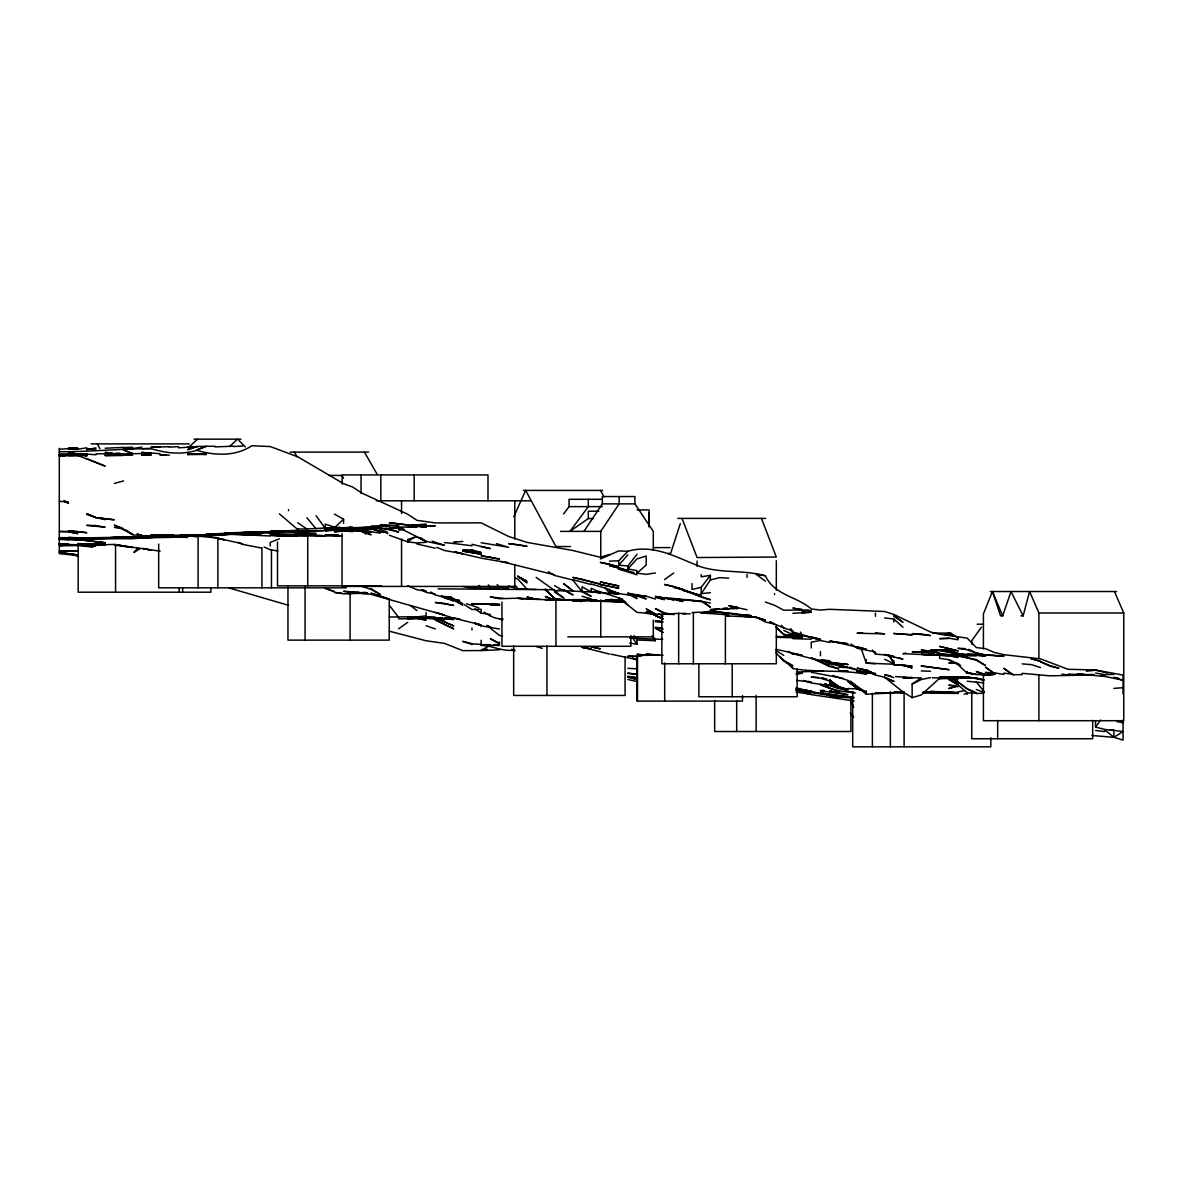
<?xml version="1.0" encoding="UTF-8"?>
<svg xmlns="http://www.w3.org/2000/svg" width="1186" height="1186" viewBox="0 0 1186 1186"><rect width="100%" height="100%" fill="white"/><g stroke="black" fill="none" stroke-linecap="round" stroke-linejoin="round"><path stroke-width="1.5" d="M1020.968 615.86L1023.118 615.86L1029.596 591.517L1038.906 612.999L1038.906 658.645M680.304 523.649L670.653 553.388L667.792 553.388M983.416 648.875L983.416 613.888L992.43 591.517L1000.524 615.86L1002.674 615.86L1011.021 591.517L1023.118 615.86M513.79 516.785L525.635 490.426L555.938 546.538L570.57 546.538M583.942 531.387L602.325 503.872L602.325 496.549L634.91 496.549L634.91 503.872L653.293 531.387L653.293 549.889M600.753 557.287L600.753 531.387L619.136 503.872L619.136 496.549M710.384 592.674L701.222 593.637L710.384 579.984L710.384 575.314L701.222 576.811L701.222 574.602M981.43 627.186L971.779 640.603L971.779 644.294M1123.053 731.525L1104.715 729.42L1095.538 727.107L1100.638 720.065M563.632 513.909L569.043 506.63L569.043 499.291L602.325 499.291M701.222 593.637L701.222 587.337L710.384 575.314M655.369 572.957L646.192 574.35L637.03 573.135L637.03 570.688L627.854 568.939L627.854 565.989L637.03 554.203M627.854 565.989L618.692 565.173L627.854 554.855M627.854 568.939L637.03 558.828L646.192 555.997L646.192 564.996L637.03 573.135M618.692 565.173L618.692 560.815L627.854 551.268C654.183 543.529 677.488 558.117 701.222 566.923C722.141 573.416 744.259 569.858 765.415 575.773C774.206 595.253 796.651 596.217 811.268 608.952L820.43 610.064L829.607 609.308L884.623 611.502L893.799 614.422L930.476 631.975L939.638 634.258L967.153 638.083L976.33 647.571L985.492 648.698L994.669 652.567L1003.83 654.672L1040.522 658.882L1068.023 669.275L1095.538 670.001L1123.053 675.071L1123.053 694.136M943.315 677.74L939.638 678.184L921.3 694.937L912.138 697.635L902.961 691.912L884.623 677.28L875.446 675.012L866.284 669.749L875.446 674.715L866.284 670.298L857.107 668.163L866.284 670.105M133.974 552.113L137.902 548.273M188.159 447.774L197.543 439.176M229.506 446.544L237.556 439.176M334.408 527.814L343.584 519.216L334.408 514.116M414.314 537.006L407.776 541.883L389.423 535.257M456.239 541.557L453.615 543.485L444.454 542.639M664.531 579.598L673.707 573.001M398.6 628.788L407.776 622.309M593.563 518.549L588.315 518.549L569.917 531.387L588.315 506.63L588.315 499.291M912.138 697.635L912.138 684.07L921.3 677.888L902.961 677.769M134.196 552.409L140.304 548.481M1091.876 735.483L1113.876 737.351L1121.526 732.488M945.257 634.925L948.355 633.102L952.995 635.829M947.451 634.836L950.609 633.102L958.169 637.905M481.131 650.136L490.307 645.525M600.338 559.036L618.692 550.927L627.854 551.268M912.138 684.07L921.3 679.519L930.476 677.68M279.392 538.815L270.215 542.447L270.215 545.975M117.384 536.873L105.154 538.192L59.3 537.643L77.639 538.548L59.3 538.8L121.654 537.836M964.099 694.195L967.153 693.232M172.4 535.627L169.346 536.576L187.684 537.48M609.515 554.455L600.338 557.287L572.838 550.497L526.984 542.373L508.646 536.487L481.131 522.863L435.277 522.907L416.938 520.328L407.776 514.25L361.923 493.124L352.746 487.075L343.584 483.68L297.73 456.788L270.215 446.559L251.877 445.728C235.554 456.551 214.903 455.735 196.861 450.309C181.354 455.039 166.055 453.245 151.007 448.605C120.409 448.738 89.943 451.851 59.3 451.733M805.146 610.167L802.092 611.072L808.2 610.167M114.316 483.414L123.492 480.953M118.911 536.739L114.316 537.91L123.492 536.591L114.316 537.836C151.037 539.926 188.337 531.432 224.362 539.808L216.727 537.984M710.384 579.984L719.561 577.626L728.723 578.175M701.222 587.337L692.046 589.472L692.046 583.512M795.984 673.93L802.092 673.055L796.592 673.544M389.423 631.219L426.115 640.766L444.454 643.39L462.792 650.64L481.131 650.565L487.238 649.187M906.015 653.026L902.961 653.679L948.815 655.665L957.991 657.548L950.342 655.413M173.927 535.627L169.346 536.576L187.684 536.369M86.815 449.687L95.977 447.834M957.991 691.927L964.099 690.712M718.034 608.967L710.384 610.464L719.561 608.996L710.384 609.619L737.9 608.462L730.561 607.81M673.707 613.547L685.938 613.399M823.484 670.713L802.092 671.869M86.815 447.774L77.639 449.272L68.477 449.153M132.669 448.53L141.831 447.122M242.7 532.44L288.554 531.091L235.362 533.863L242.7 533.255M242.7 533.552L245.769 533.151M722.615 608.551L727.196 607.869M173.008 535.479L169.346 535.998L215.2 534.604L180.346 534.99M769.996 621.686L774.577 624.014L765.415 621.998L756.238 617.135L765.415 620.115C744.719 614.111 722.6 611.146 701.222 612.702C716.7 608.522 731.465 616.127 747.076 614.763M261.039 531.847L251.877 533.137L306.892 532.692L302.311 532.025M701.222 613.073L710.384 611.813L701.222 612.954L728.723 614.867L722.615 613.681M339.908 527.192L306.892 529L297.73 522.774M178.508 447.834L196.861 446.633L187.684 449.687L196.861 446.41L206.023 446.381L196.861 449.998L206.023 446.277L215.2 446.307M156.508 536.561L132.669 538.755L86.815 538.622L136.331 537.851L59.3 538.963L86.815 538.059L68.477 537.421L77.639 538.296L105.154 537.732L88.639 537.836M850.57 681.12L866.284 694.21L893.799 692.891L879.122 692.906M66.638 544.923L59.3 545.812L84.977 545.471M180.346 535.183L206.023 536.131L229.862 534.234L206.023 535.168L242.7 534.1L235.362 533.996M206.023 536.102L224.362 534.782M416.938 616.928L426.115 615.845L426.115 612.51M360.084 592.333L352.746 593.163L367.423 593.267L347.246 593.43L367.423 593.237M1086.376 671.217L1095.538 670.179L1107.768 672.996M637.03 656.021L642.53 655.413M59.3 449.257L77.639 448.026L68.477 448.115M554.499 585.676L563.661 590.836L554.499 590.717L561.823 590.005M86.815 538.844L169.346 537.154L195.023 535.494L169.346 537.451L97.815 537.747M462.792 541.379L453.615 542.269L453.615 543.485L471.969 545.768M486.631 644.621L481.131 645.14L499.469 645.495M385.761 531.106L380.261 531.625L371.085 528.926L297.73 531.313L323.407 530.72M424.277 618.202L398.6 618.929M169.346 446.737L151.007 447.166L160.169 447.018M350.908 529.534L334.408 530.35L343.584 529.519L361.923 530.602L365.851 534.16M796.592 673.811L802.092 673.292M939.638 678.852L957.991 677.903L932.315 677.814M334.408 530.35L343.584 529.519M862.607 632.761L857.107 633.25L884.623 633.858L875.446 632.716M215.2 446.9L233.538 446.173M187.684 536.191L196.861 535.523L180.346 536.606L196.861 535.331L151.007 535.153L173.008 535.271M361.923 528.674L352.746 529.445L371.085 531.98L363.45 530.676M642.53 655.309L637.03 655.754L646.192 655.176L637.03 654.257L646.192 655.369L653.53 654.909M1077.199 674.389L1093.7 675.175L1068.023 674.404L1093.7 674.893L1049.684 675.842L1022.184 673.322M105.154 448.234L123.492 447.359M426.115 542.284L416.938 542.98L407.776 541.883L407.776 539.333L416.938 536.873L426.115 541.631L420.867 537.881M824.107 690.415L820.43 690.682L847.946 694.818L838.769 692.55M119.83 453.556L95.977 453.838M802.092 609.945L783.753 610.227L774.577 605.305L765.415 602.043M1113.876 688.369L1123.053 687.687M325.231 530.646L343.584 529.964L334.408 530.275L371.085 531.728L380.261 533.107L380.261 531.625L371.085 528.333L352.746 529.015L371.085 528.659M481.131 650.565L499.469 649.78M945.153 677.784L939.638 678.318L945.153 677.814M471.969 587.648L481.131 588.3L479.1 585.41L481.131 588.137L499.469 588.004M514.146 650.254C499.81 651.692 485.993 642.99 471.969 644.072M802.092 612.836L811.268 612.228L792.915 613.281M158.346 536.65L151.007 537.139L178.508 536.798L151.007 537.258L169.346 536.962L163.846 536.709M503.146 598.352L490.307 596.958L499.469 598.737L517.808 598.189M653.53 654.776L646.192 654.746L659.031 654.731M939.638 678.318L948.815 677.74L957.991 679.178L939.638 677.873L957.991 677.992L939.638 677.873M105.154 545.011L95.977 545.041L114.316 544.389M589.338 599.523L572.838 599.642L589.338 600.442M481.131 645.243L490.307 644.68L481.131 644.695L488.469 645.125M613.177 599.686L605.853 599.953M233.538 446.529L242.7 446.025M361.923 530.409L352.746 529.505L361.923 528.882L334.408 530.275L352.746 531.61M338.069 535.242L334.408 535.449L341.746 535.85L325.231 534.649L341.746 535.79M455.454 600.146L459.13 599.953M407.776 618.988L416.938 618.499L426.115 620.204L419.992 618.41M156.508 536.65L151.007 536.932L160.169 536.695M343.584 528.304L380.261 527.029L325.231 528.378L316.069 515.658M59.3 454.772L86.815 454.238M325.231 529.49L352.746 528.422L389.423 528.941L384.842 528.274M169.346 447.107L178.508 446.662M169.346 535.183L141.831 535.953L173.008 535.094L151.007 535.153L173.008 535.168L160.169 535.227M105.154 455.602L123.492 455.35L105.154 455.483M433.453 617.669L426.115 618.025L435.277 618.795L429.169 617.12M442.615 617.802L435.277 618.143L453.615 619.522L449.034 618.618M123.492 447.626L132.669 447.211M90.477 537.807L68.477 538.355L86.815 538.222M151.007 537.421L141.831 537.273L160.169 537.065L123.492 537.391L178.508 536.769M352.746 593.415L343.584 593.83L334.408 592.392L341.746 593.237M424.277 618.114L416.938 618.425L433.453 617.832L426.115 618.44L444.454 618.736L438.953 618.499M692.046 612.569L701.222 612.169M151.007 453.378L114.316 454.001L105.154 452.37L112.492 453.156M994.669 674.463L985.492 674.849L976.33 671.587L985.492 674.582L994.669 674.315M132.669 455.172L105.154 455.276M593.015 599.627L596.677 600.042L582 599.938L596.677 600.368M983.668 693.232L976.33 693.514L967.153 688.962L957.991 681.965L948.815 677.547L957.991 682.35L950.342 677.947M967.153 693.084L976.33 692.757L967.153 688.769L957.991 681.965L948.815 677.725L957.991 681.594L948.815 677.725M585.676 600.665L545.323 599.582L596.677 600.042M59.3 455.987L64.8 455.809M233.538 533.018L242.7 532.988L206.023 534.115L251.877 532.544L224.362 533.3L242.7 532.751M609.515 561.126L618.692 560.815M992.83 674.463L976.33 674.626L967.153 672.64L974.803 674.019M86.815 455.557L77.639 454.579L86.815 453.793L77.639 454.105L68.477 452.592L86.815 455.468L59.3 455.898M270.215 535.435L341.746 536.087L334.408 536.087M343.584 530.824L334.408 531.788L349.084 530.75M270.215 535.183L295.892 535.464L279.392 536.176L270.215 535.183L306.892 535.701M893.799 664.219L866.284 663.152L860.784 647.437M990.992 674.508L985.492 674.671L989.168 674.567M141.831 454.964L147.331 454.801M297.73 530.453L288.554 530.72L297.73 530.587M613.177 599.805L605.853 600.576L624.192 600.872L618.692 600.842M723.223 608.892L728.723 608.729L723.223 608.685M398.6 526.984L416.938 527.31L407.776 526.732M334.408 528.897L343.584 528.852L325.231 529.089L352.746 528.17L325.231 528.6L371.085 528.571M251.877 532.381L261.039 532.247L233.538 532.751L270.215 531.921M95.977 544.33L105.154 544.107L77.639 543.648L105.154 544.359M798.43 609.411L802.092 609.308M141.831 455.216L151.007 454.994M242.7 534.1L233.538 534.337L261.039 534.827L253.715 534.323M572.838 600.724L582 601.421L572.838 600.813L576.5 600.724M1113.876 674.404L1104.715 674.612L1095.538 673.04M141.831 448.693L151.007 448.501M297.73 529L306.892 529M948.815 638.468L939.638 638.646L948.815 638.157L957.991 639.773L957.991 638.083M1013.007 674.775L1003.83 668.4L1013.007 674.775L1022.184 674.582M886.461 692.891L893.799 692.743M294.054 535.568L279.392 535.612L297.73 535.983M306.892 531.491L288.554 531.758M838.769 691.527L820.43 684.648C831.401 689.496 842.238 691.942 854.053 692.565M68.477 448.278L77.639 448.16M251.877 532.203L261.039 532.069M123.492 538.147L114.316 538.281L132.669 537.955L128.992 537.836M682.884 613.933L690.208 613.829M912.138 677.399L902.961 677.532L912.138 677.829M499.469 604.386L490.307 604.489L499.469 605.26L493.361 604.223M795.984 689.718L829.607 695.441L847.946 697.131L829.607 696.434L853.446 698.005M361.923 531.417L371.085 534.767L361.923 531.536L371.085 531.447M141.831 537.065L86.815 537.807M68.477 538.978L77.639 538.889M77.639 539.467L59.3 539.348L77.639 539.467L105.154 542.728L72.138 539.037M798.43 636.111L783.753 634.495L775.896 627.009M116.154 453.349L119.83 453.319M361.923 593.474L367.423 593.356M560 599.716L563.661 599.686M653.53 613.681L637.03 612.406L618.692 597.655L627.854 605.097M902.961 692.253L893.799 692.224L902.961 692.505M242.7 534.204L251.877 534.708L233.538 534.234L270.215 535.998M902.961 692.965L875.446 692.728M957.991 693.454L923.138 693.039M361.923 527.622L371.085 527.503M380.261 532.203L387.6 532.173M499.469 604.904L471.969 603.6M194.044 439.176L241.04 439.176M91.114 443.89L189.286 443.89M290.199 452.118L368.638 452.118M329.337 475.423L341.953 475.423L343.54 478.195M523.53 490.426L602.666 490.426M376.288 500.803L531.298 500.803M602.325 503.872L634.91 503.872M569.043 506.63L602.325 506.63M637.104 509.936L649.098 509.936L649.098 526.021M598.826 511.21L588.315 511.21L588.315 518.549M677.725 518.401L765.711 518.401M560.504 531.387L600.753 531.387M68.477 539.245L59.3 539.259L77.639 539.689M653.338 547.606L670.016 547.606M381.729 585.84L277.494 585.84L277.494 542.046M346.356 587.826L158.672 587.826L158.672 544.063M990.28 591.517L1116.589 591.517M1038.906 612.999L1123.75 612.999L1123.75 720.703L983.416 720.703L983.416 674.671M977.145 624.207L983.565 624.207M932.522 633.102L950.609 633.102M567.812 636.852L653.293 636.852L653.293 620.189M776.415 637.342L802.092 637.905L776.415 636.363M627.854 668.326L637.03 668.8M572.838 600.324L536.161 599.419L526.984 597.018L536.161 599.182L517.808 598.337L539.823 599.301M923.138 692.016L957.991 692.906L930.476 691.468L948.815 691.957M438.108 588.849L554.277 589.724M471.969 604.089L488.469 604.237M95.977 538.103L105.154 538.192M622.353 600.605L605.853 600.16L618.692 600.368M1093.7 674.493L1071.699 674.804M187.684 454.594L206.023 454.401L196.861 453.749L206.023 454.505M802.092 636.674L783.753 636.259L802.092 636.556L783.753 634.377L777.201 628.224M939.638 691.942L957.991 692.609L930.476 692.446M86.815 449.049L95.977 449.168M545.323 599.923L563.661 600.175M930.476 655.043L921.3 654.316L939.638 655.176M451.792 597.551L444.454 597.433L435.277 594.957L430.696 591.992M471.969 603.911L499.469 604.504M967.153 677.636L957.991 677.458L967.153 677.087L983.965 680.052L976.33 678.273L948.815 677.117L967.153 677.087L976.33 678.066L939.638 677.117L976.33 678.021L983.965 679.949M948.815 692.683L939.638 692.535L957.991 693.054M265.634 531.906L279.392 534.456L325.231 535.775L294.677 534.308M811.268 610.553L802.092 610.39L792.915 608.033L802.092 609.737M1003.83 655.962L967.153 654.168L994.669 655.458M957.991 692.728L939.638 692.861L957.991 692.935L948.815 692.239M407.776 616.839L389.423 617.002M448.115 618.425L444.454 618.336L453.615 618.707L444.454 617.876L453.615 619.003M633.976 635.652L637.03 640.01L655.369 640.692M976.33 654.968L985.492 655.161L976.33 652.789M59.3 455.468L64.8 455.602M563.661 590.628L600.338 592.451L591.177 592.007L582 586.729L582 591.606L572.838 580.028L554.499 575.418L548.377 571.815M488.469 645.54L481.131 645.362L488.469 645.629M756.238 617.224L725.669 615.86M582 600.561L563.661 599.968L554.499 598.5L545.323 588.982M792.915 638.661L811.268 639.224M629.692 638.142L662.707 639.358M591.177 592.007L591.177 588.271L600.338 592.555L618.692 594.216L609.515 592.689L618.692 592.867M602.177 600.709L626.015 602.28L563.661 599.879L554.499 598.5L545.323 589.946M1110.215 729.953L1113.876 730.057M361.923 530.602L343.584 529.771M857.107 671.854L871.784 672.936M807.592 691.482L802.092 690.934L833.269 695.189M182.184 537.199L171.184 536.606M86.815 545.486L79.477 544.952L95.977 545.812L59.3 544.226L75.8 544.745M490.307 604.326L499.469 604.652M965.315 648.594L957.991 648.327L967.153 649.735L976.33 653.264L985.492 654.998M160.169 454.772L169.346 455.127M653.53 613.592L646.192 613.31L655.369 613.948L646.192 608.952L655.369 614.17L673.707 614.348L664.531 613.029L655.369 608.596L664.531 613.429L673.707 614.481M928.638 652.107L912.138 652.033C924.665 650.121 936.377 656.614 948.815 655.547L945.153 655.206L967.153 656.021L939.638 653.96L957.991 655.428M956.153 663.3L948.815 663.018L957.991 663.374L960.601 665.687M921.3 670.92L930.476 671.261M655.369 620.915L662.707 621.909M994.669 655.71L1003.83 656.11M847.946 688.532L857.107 688.933L863.23 690.578M77.639 545.056L81.315 545.249M121.654 527.681L114.316 527.296L123.492 528.748L114.316 525.072L132.669 534.367L125.019 529.682M818.592 677.443L811.268 677.073L820.43 678.184L829.607 680.972L838.769 687.154L829.607 680.082L838.769 686.62L829.607 685.212L838.769 688.251M123.492 448.782L132.669 449.272M979.992 674.256L985.492 674.552M209.7 534.708L215.2 535.019M814.93 670.698L820.43 671.009L816.769 670.742M875.446 663.686L866.284 663.152L866.284 659.579M866.284 672.714L875.446 673.9L857.107 671.276L875.446 673.322M853.446 697.768L838.769 696.315M978.153 674.182L983.668 674.552M906.638 677.458L895.623 676.554M550.823 599.493L554.499 599.745M967.153 654.761L957.991 654.138L985.492 656.095L979.992 655.354M673.707 598.663L682.884 601.495L664.531 597.596L701.222 601.198L710.384 603.081M956.153 685.716L948.815 685.212L957.991 686.694M349.084 527.118L352.746 527.385L325.231 528.363L325.231 524.182L334.408 527.058M893.799 664.62L912.138 666.028L893.799 664.709L902.961 665.42L912.138 667.911L902.961 664.931M336.246 535.494L341.746 535.894M151.007 453.022L160.169 453.704M497.186 584.594L499.469 587.47L508.646 588.167L508.646 586.077L517.808 588.908L526.984 589.086L517.808 579.064L514.754 577.997M484.185 612.095C489.877 616.32 496.563 619.374 503.146 618.944M934.138 653.308L930.476 653.026L933.53 653.575M838.769 667.051L847.946 667.748L857.107 669.971L849.472 667.11M86.815 454.09L95.977 454.787M710.384 611.398L719.561 612.095M61.138 538.993L68.477 539.586M1022.184 663.878L1031.346 664.62L1040.522 667.555M871.784 672.595L857.107 670.92L871.784 672.477M796.592 671.75L802.092 672.195M835.107 695.619L854.053 697.664M655.369 621.716L662.707 622.339M872.392 649.972L875.446 654.109L884.623 654.894L902.961 659.12L898.38 657.741M821.957 660.113L829.607 662.514L847.946 664.457L829.607 662.514L820.43 660.305L829.607 660.721L820.43 660.394L811.268 658.467L792.915 653.649L802.092 655.25L776.104 649.276M526.984 598.722L534.323 599.36L526.984 598.589L530.038 599.093M609.515 592.6L618.692 593.43L609.515 590.139L609.515 593.015L604.934 587.693M1086.376 674.79L1077.199 673.959L1104.715 676.435L1123.053 680.127M829.607 685.212L836.945 685.879M835.107 695.47L853.446 697.383M151.007 453.23L141.831 452.385L151.007 453.66M105.154 542.891L95.977 542.061L105.154 543.692M627.854 673.381L637.03 674.226L627.854 673.129M844.269 696.508L820.43 692.861L847.946 696.938M591.177 591.918L600.338 592.792L591.177 591.666M829.607 641.507L847.946 643.761L829.607 641.122M1101.038 675.457L1104.715 675.798M655.369 654.968L646.192 654.094L663.004 655.369M682.884 599.923L701.222 601.198L710.384 607.158L703.832 602.073M493.969 644.621L499.469 645.154M160.169 551.149L123.492 545.99M77.639 545.16L92.923 547.265M818.592 693.098L802.092 690.815M967.153 681.268L983.668 682.825M361.923 592.496L367.423 593.059M662.707 628.15L655.369 627.379L663.004 629.232M611.353 599.419L618.692 600.22L600.338 601.332L591.177 599.968L591.177 598.886L582 596.217M77.639 554.855L59.3 552.424L77.639 554.989M363.746 592.318L367.423 592.718M481.131 542.728L508.646 547.324L496.415 543.618M655.369 620.767L662.707 621.583M1003.83 673.144L1013.007 674.167M796.592 689.615L811.268 691.942L796.592 689.867M187.684 535.731L196.861 536.754M358.246 592.081L343.584 591.354L371.085 594.379L444.454 615.119L436.804 612.791M59.3 501.218L68.477 502.315L65.408 501.218M517.808 544.7L508.646 543.633L526.984 546.272L519.335 544.967M956.153 653.442L939.638 650.076L930.476 650.225C945.998 649.483 960.497 657.518 976.33 655.547L961.653 654.168M796.592 690.163L800.253 690.593L796.592 690.208M97.815 517.704L114.316 519.794L95.977 517.941L86.815 513.686L95.977 517.481L86.815 514.561M1095.538 730.472L1104.715 731.569M884.623 617.906L893.799 619.018L902.961 627.172M1064.361 674.612L1068.023 675.056L1061.915 674.137M948.815 659.89L957.991 664.649L967.153 673.174L976.33 674.285M692.046 600.561L701.222 601.687M796.592 680.379L811.268 682.098L808.2 681.357M844.269 689.17L838.769 688.473L825.011 683.996M824.107 694.018L820.43 693.558L829.607 694.877L820.43 693.291L823.484 693.84M519.646 598.426L523.322 598.915M954.315 655.354L976.33 659.564L985.492 665.539L976.33 660.246L957.991 655.354M985.492 672.269L994.669 673.544L985.492 667.184L994.669 674.152L994.669 672.847L1003.83 674.478M855.284 692.935L847.946 691.898L840.296 687.509M948.815 659.668L939.638 658.349L939.638 656.199M629.692 643.153L637.03 644.191L637.03 640.01M436.804 618.558L444.454 619.685L439.873 618.662M795.984 692.075L811.268 694.359L803.619 692.209M812.795 692.09L815.849 692.55M840.296 688.473L844.892 689.17M765.415 575.773L756.238 574.365L765.415 581.199M673.707 598.589L682.884 599.997M790.425 628.906L792.915 633.695L820.43 639.298L812.795 637.416M475.023 608.981L481.131 613.103L490.307 614.496L490.307 616.097M459.738 618.988L453.615 618.054L481.131 624.948L475.023 623.213L481.131 625.793L499.469 629.04M582 647.452L591.177 648.861L582 647.171L609.515 654.109M114.316 545.115L132.669 547.487L125.019 546.242M261.039 547.947L242.7 544.389L238.119 542.284M843.365 678.451L811.268 672.284M277.865 550.971L270.215 549.726L264.107 547.043M831.134 641.122L866.284 649.216L857.107 646.904M1116.93 721.622L1123.053 722.645M386.369 528.244L389.423 528.763M664.531 597.952L655.369 596.41L673.707 599.805L666.072 598.263M795.984 689.926L800.565 690.697M1118.472 678.17L1113.876 677.399L1123.053 680.393M242.7 543.84L215.2 537.614M363.45 530.868L371.085 532.173M737.9 607.365L728.723 605.764L747.076 609.752M840.296 695.619L843.365 696.152M143.358 453.556L149.48 454.623M401.654 528.022L389.423 527.696L398.6 527.562L426.115 541.32L444.454 545.293L432.223 541.261M890.73 675.842L884.623 674.76L893.799 677.621M502.523 635.963L499.469 635.429L490.307 628.18M854.053 700.956L811.268 694.625L803.619 692.253M936.584 654.123L939.638 654.687M611.042 599.464L614.096 600.027M832.661 663.552L835.715 664.116M462.792 586.447L471.969 588.137M829.607 662.514L838.769 664.219L823.484 660.157M884.623 654.761L893.799 656.481L884.623 654.405M117.384 544.863L121.965 545.708L118.911 545.011M502.523 561.69L508.646 562.846L481.131 558.161L455.142 552.009M435.277 594.097L426.115 592.377L421.519 589.694M143.358 453.586L151.007 455.053M279.392 534.515L267.161 532.025M190.738 535.568L195.319 536.457M725.669 615.697L728.723 616.305L725.669 615.356M826.538 694.462L829.607 695.07M637.03 659.668L611.042 654.183M274.796 531.98L279.392 532.959L276.323 532.099M500.996 561.452L554.499 574.78M435.277 548.199L416.938 544.003M591.177 584.55L572.838 579.687M471.969 643.657L462.792 641.374L471.969 644.398M609.515 589.457L591.177 584.001M829.607 642.456L820.43 640.47L811.268 642.145L811.268 647.941M591.177 646.844L600.338 648.846L591.177 646.83M626.327 570.718L618.692 569.043L637.03 574.81M840.296 687.331L847.946 691.334L854.053 692.683M481.131 546.538L490.307 548.599L471.969 544.3M444.454 598.174L453.615 600.249L453.615 601.169L441.4 595.683L444.454 597.299L451.792 597.462L444.454 596.469L453.615 598.693L462.792 603.718M627.854 679.474L637.03 681.565M380.261 527.607L398.6 532.084L390.965 529.312M73.058 554.47L77.639 555.537L59.3 553.64L59.3 448.323M609.515 590.139L618.692 593.563L637.03 596.113L627.854 593.771L637.03 598.559L627.854 593.163L646.192 596.528M791.092 629.099L792.915 632.005L820.43 639.966L812.795 637.342M97.504 517.837L105.154 519.601L100.573 517.719M838.769 687.331L829.607 680.082L838.769 687.331L847.946 689.496L840.296 687.109M455.142 551.95L462.792 553.773L444.454 550.482L436.804 547.383M655.369 597.418L664.531 599.627L656.896 597.284M820.43 684.559L828.08 686.412M627.854 593.237L646.192 598.886L637.03 595.075L627.854 594.364L646.192 596.187L655.369 599.078M627.854 571.059L633.976 572.586M137.25 534.1L141.831 535.257L132.669 534.99L125.019 529.786M829.607 665.45L811.268 657.904L829.607 666.473L838.769 668.83L831.134 666.013M453.615 618.188L435.277 612.332M627.854 677.087L637.03 679.489L627.854 676.998M288.554 605.32L228.942 587.93M137.25 534.219L141.831 535.479M821.957 677.962L826.538 679.237L821.957 677.962M71.531 554.307L77.639 556.115M857.107 689.022L864.757 691.305M1051.211 665.954L1058.861 668.252L1049.684 666.028L1040.522 661.758L1049.684 665.494M812.795 637.653L820.43 639.936M536.161 646.503L542.269 648.342M511.7 649.439L514.754 650.358M1104.715 729.805L1113.876 737.292L1123.053 740.123L1123.053 719.961M838.769 664.664L847.946 667.466L829.607 663.819L821.957 659.965L829.607 662.974M361.923 586.447L371.085 589.353L380.261 594.453L371.085 588.701M837.242 685.315L829.607 682.854L838.769 686.62M781.455 625.289L783.753 627.957L792.915 630.922L792.915 632.005M598.352 591.177L622.917 599.271M325.231 588.567L334.408 591.651L328.3 589.249M803.619 680.393L811.268 683.003L829.607 685.449L825.011 683.833M447.611 597.121L459.738 601.302M466.661 603.704L478.788 607.884M702.749 597.003L710.384 599.701C697.561 597.299 686.753 588.953 673.707 587.248L701.222 595.565L682.884 590.287L701.222 596.469M426.115 625.704L435.277 628.936M832.661 675.516L847.946 680.393L861.036 689.066M864.757 691.438L857.107 688.666L847.946 681.49L857.107 688.073M475.023 623.451L481.131 625.674L475.023 623.169M132.669 453.512L123.492 449.998L132.669 453.615M976.33 689.511L983.965 692.491M953.396 679.8L948.815 677.977L948.815 679.43L957.991 684.885L967.153 692.713L967.153 694.329M83.761 454.95L86.815 456.18L83.761 454.416M77.639 455.424L105.154 466.128L86.815 458.597M511.7 649.409L514.754 650.699M407.776 585.691L416.938 589.694L426.115 591.221L423.061 589.813M950.342 660.35L956.465 663.078M649.246 612.539L663.004 619.077L649.246 612.599M968.68 649.35L974.803 652.107M783.753 630.418L792.915 634.658L792.915 633.695M63.881 501.115L68.477 503.235L63.881 500.966M884.623 659.268L893.799 663.656L893.799 660.676M499.469 618.662L502.523 620.145M499.469 643.242L490.307 638.75L499.469 643.85L499.469 642.071M632.434 657.904L637.03 660.157M582 591.71L591.177 596.276L582 591.354M863.23 690.43L857.107 687.331L866.284 693.158M517.808 576.633L526.984 581.318L517.808 576.352L526.984 582.83L517.808 575.996M863.23 672.684L866.284 674.271C842.149 669.482 817.169 672.714 792.915 668.622L788.986 664.471M380.261 529.653L387.896 533.656M820.43 661.61L829.607 666.473M658.423 613.666L663.004 616.097M655.369 628.328L663.004 632.434M948.815 679.43L957.991 684.426M455.142 601.08L462.792 605.231M779.825 656.54L783.753 660.454L792.915 665.761L783.753 661.002L775.733 652.522M769.996 622.072L783.753 627.957M655.369 627.765L663.004 632.331M841.823 687.643L847.946 691.334M788.334 651.396L792.915 654.227M776.104 650.595L783.753 655.369M536.161 577.374L554.499 590.435M893.799 616.32L902.961 622.235L893.799 615M554.499 592.051L563.661 597.966L563.661 599.182M464.319 604.549L471.969 609.53L481.131 609.293L481.131 613.103M850.999 644.087L857.107 648.253L875.446 652.018L875.446 654.109M1120.429 721.414L1123.053 723.356M554.499 590.791L563.661 597.966M410.386 605.453L416.938 610.597M783.753 660.454L792.915 667.896M279.392 513.864L297.73 529.505L297.73 528.748M238.86 440.48L245.369 446.944M398.6 617.432L389.423 605.349M306.892 517.719L316.069 528.867M976.33 681.965L984.35 691.868M850.229 712.89L853.668 717.145M515.525 585.736L517.808 588.582M652.315 635.681L655.369 639.595M488.261 584.876L490.307 587.515M630.908 635.622L637.03 644.191M652.315 636.319L655.369 640.855M888.699 655.235L893.799 662.885L889.203 655.235M364.443 452.118L377.192 474.385M294.395 452.118L297.063 456.773M600.561 490.426L604.03 496.845M97.326 443.89L99.921 448.723M800.417 632.064L802.092 635.266M850.762 701L853.579 707.256M850.762 700.852L853.579 707.167M1114.425 591.517L1123.75 612.999M992.43 591.517L1002.674 615.86M761.427 518.401L776.326 557.035L697.086 557.539L682.009 518.401M1113.876 731.866L1113.876 737.292M1095.538 721.177L1095.538 727.107M1092.691 720.406L1092.691 738.745L971.779 738.745L971.779 692.446M1038.906 675.071L1038.906 720.703M997.678 720.406L997.678 738.745M990.829 737.736L990.829 746.824L852.69 746.824L852.69 691.571M967.153 671.469L967.153 673.174M904.103 691.646L904.103 746.824M893.799 619.018L893.799 621.909M890.36 691.646L890.36 746.824M875.446 613.058L875.446 616.275M872.377 693.41L872.377 746.824M866.284 690.682L866.284 694.21M850.881 698.969L850.881 731.51L714.669 731.51L714.669 700.377M820.43 651.618L820.43 655.739M811.268 636.823L811.268 637.89M797.125 669.037L797.125 696.745L698.865 696.745L698.865 663.611M776.326 560.711L776.326 590.154M776.326 625.126L776.326 663.775L661.862 663.775L661.862 614.452M774.577 593.623L774.577 594.542M756.134 695.352L756.134 731.51M747.076 574.513L747.076 577.389M742.495 695.648L742.495 701.119L636.941 701.119L636.941 655.532M736.684 700.778L736.684 731.51M732.207 663.611L732.207 696.745M725.387 613.014L725.387 663.775M697.086 561.067L697.086 566.359M693.365 613.014L693.365 663.775M678.659 613.014L678.659 663.775M664.679 662.841L664.679 701.119M648.92 512.678L648.92 526.866M637.519 655.547L637.519 701.119M630.878 637.06L630.878 646.296L501.945 646.296L501.945 602.088M625.081 657.029L625.081 695.456L513.671 695.456L513.671 645.881M600.753 599.849L600.753 636.852M555.938 600.116L555.938 646.296M546.954 646.044L546.954 695.456M536.161 589.368L526.984 589.294M514.783 500.803L514.783 539.052M514.783 564.566L514.783 586.433L342.028 586.433L342.028 533.596M487.995 500.803L487.995 474.934L342.191 474.934L342.191 484.17M481.131 640.292L481.131 643.39M471.969 627.943L471.969 630.003M414.166 474.934L414.166 500.803M401.55 500.803L401.55 513.553M401.55 539.052L401.55 586.433M389.23 599.508L389.23 640.129L287.961 640.129L287.961 586.981M380.825 474.934L380.825 500.803M361.033 474.934L361.033 493.406M350.092 592.244L350.092 640.129M343.584 519.216L343.584 523.337M307.723 536.146L307.723 585.84M305.069 586.981L305.069 640.129M288.554 509.55L288.554 510.692M271.461 549.489L271.461 587.826M261.928 547.665L261.928 587.826M217.883 537.97L217.883 587.826M210.915 588.523L210.915 592.199L78.187 592.199L78.187 546.034M198.106 534.59L198.106 587.826M182.644 588.523L182.644 592.199M179.249 588.508L179.249 592.199M115.561 544.181L115.561 592.199M956.465 686.294L948.815 688.532L956.465 686.294M265.634 531.965L261.039 532.929L265.634 531.951M195.023 453.719L187.684 454.401L195.023 453.719M334.408 529.905L325.231 530.587L334.408 529.979M404.1 529.341L398.6 529.757L404.1 529.356M165.669 454.801L160.169 455.127L165.669 454.816M206.023 454.164L187.684 454.179L206.023 454.164M86.815 455.261L68.477 455.424L86.815 455.261M416.938 524.938L407.776 525.398L426.115 524.731L416.938 524.938M389.423 526.184L371.085 526.376L389.423 526.184M426.115 524.39L416.938 524.805L426.115 524.405M288.554 530.854L270.215 531.506L288.554 530.854M884.623 692.787L875.446 693.084L893.799 692.891L875.446 693.039L884.623 692.787M426.115 525.783L407.776 526.317L435.277 525.858L426.115 525.783M233.538 533.952L215.2 534.219L233.538 533.952M279.392 531.447L270.215 531.699L279.392 531.476M68.477 550.971L59.3 551.134L77.639 550.853L68.477 550.971M398.6 525.739L380.261 525.087L398.6 525.739M471.969 549.889L462.792 550.007L481.131 552.498L471.969 549.889M792.915 636.941L783.753 637.06L802.092 636.838L792.915 636.941M279.392 532.336L270.215 532.44L279.392 532.41M600.338 600.768L591.177 600.828L600.338 600.768M756.238 616.853L739.738 616.112L756.238 616.942M68.477 454.297L59.3 454.342L68.477 454.46M416.938 617.239L407.776 617.269L416.938 617.313M68.477 531.476L59.3 531.491L68.477 531.832L77.639 533.7L68.477 531.476M306.892 533.166L297.73 533.137L316.069 533.492L306.892 533.166M196.861 446.989L187.684 446.944L196.861 446.989M637.03 656.347L627.854 656.258L637.03 656.436M435.277 617.387L426.115 617.283L435.277 617.387M824.107 690.741L820.43 690.682L824.107 690.682M572.838 600.249L563.661 600.072L572.838 600.249M930.476 692.283L923.138 692.15L930.476 692.298M68.477 544.626L59.3 544.418L68.477 544.626M95.977 525.591L86.815 525.368L105.154 527.207L95.977 525.591M948.815 650.15L939.638 649.884L948.815 650.225L957.991 653.382L948.815 650.15M921.3 633.991L912.138 633.695L930.476 635.563L921.3 633.991M847.946 671.128L838.769 670.757L847.946 671.246M68.477 544.418L59.3 543.944L68.477 544.418M536.161 599.123L526.984 598.634L536.161 599.182M407.776 525.013L389.423 522.7L407.776 525.013M912.138 634.836L893.799 633.502L912.138 634.836M77.639 531.595L68.477 530.75L86.815 532.707L77.639 531.595M750.738 615.534L747.076 615.178L750.738 615.593M444.454 603.422L435.277 602.444L453.615 605.409L444.454 603.422M948.815 669.66L921.3 665.954L948.815 669.66M811.268 691.097L795.984 688.992L811.268 691.468L795.984 687.88L802.092 690.059L811.268 691.097M426.115 527.236L416.938 526.184L426.115 527.236M481.131 554.173L462.792 551.134L481.131 554.173M930.476 651.307L921.3 650.002L939.638 652.819L930.476 651.307M637.03 677.725L627.854 676.42L637.03 677.725M490.307 557.301L481.131 555.774L499.469 559.08L490.307 557.301M618.692 585.943L600.338 581.955L618.692 585.943M618.692 588.182L600.338 584.565L618.692 588.182M609.515 564.18L600.338 562.372L618.692 566.834L609.515 564.18M957.991 650.847L939.638 646.429L957.991 650.847M582 579.302L572.838 577.389L600.338 584.164L582 579.302M618.692 567.664L609.515 565.707L627.854 570.599L618.692 567.664M673.707 586.462L664.531 584.461L682.884 589.412L673.707 586.462M151.007 550.156L143.358 548.466L151.007 550.23M655.369 613.948L646.192 611.843L655.369 614.022M838.769 693.039L829.607 690.815L838.769 693.128M279.392 532.959L274.796 531.802L279.392 533.033M1040.522 661.432L1031.346 658.675L1040.522 661.432M380.261 595.995L371.085 593.208L389.423 599.286L380.261 595.995M453.615 625.882L436.804 618.469L453.615 625.882M554.499 599.968L545.323 596.514L554.499 599.997M453.615 628.802L435.277 619.878L453.615 628.802M663.004 618.618L655.369 615.49L663.004 618.603M893.799 681.387L884.623 677.354L893.799 681.387M572.838 594.838L563.661 589.902L572.838 594.838M490.307 627.246L487.238 625.482L490.307 627.246M957.991 684.159L948.815 678.007L957.991 684.159M572.838 590.85L563.661 583.675L572.838 590.791"/></g></svg>
